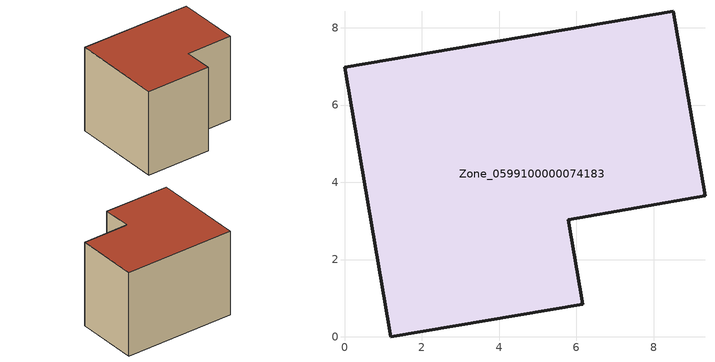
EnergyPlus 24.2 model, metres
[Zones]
Zone_0599100000074183
 floor ground (C_G): 0,6.98 8.5,8.43 9.33,3.65 5.79,3.03 6.17,0.85 1.2,0 z0
 wall outside (C_F): 1.2,0 6.17,0.85 5.79,3.03 9.33,3.65 8.5,8.43 0,6.98 1.2,0 z0:6.64
 roof outside (C_R): 8.5,8.43 0,6.98 1.2,0 6.17,0.85 5.79,3.03 9.33,3.65 z6.64
[BUILDING]
Pand.0599100000074183: North Axis=0; Terrain=City; Loads Convergence Tolerance Value=0.04; Temperature Convergence Tolerance Value=0.4; Solar Distribution=FullExterior; Maximum Number of Warmup Days=25; Minimum Number of Warmup Days=1
[Site:Location]
Rotterdam.The.Hague.AP_ZH_NLD Design_Conditions: Latitude=51.96; Longitude=4.45; Time Zone=1; Elevation=-4.5
[SITE:GROUNDTEMPERATURE:BUILDINGSURFACE]
18, 18, 18, 18, 18, 18, 18, 18, 18, 18, 18, 18
[MATERIAL] Thermal Absorptance=0.9; Solar Absorptance=0.7; Visible Absorptance=0.7
Name | Roughness | Thickness | Conductivity | Density | Specific Heat
G.TC.1946 | MediumSmooth | 0.15 | 1 | 540 | 1210
F.TC.1946 | Rough | 0.3 | 0.857143 | 1920 | 840
R.TC.1946 | MediumRough | 0.2 | 0.909091 | 1500 | 1000
[CONSTRUCTION]
C_G: G.TC.1946
C_F: F.TC.1946
C_R: R.TC.1946
[ZONE]
Zone_0599100000074183: Type=1; Multiplier=1; Ceiling Height=Autocalculate; Volume=Autocalculate; Floor Area=autocalculate; Part of Total Floor Area=Yes
[ZONEINFILTRATION:DESIGNFLOWRATE]
Infil_Zone_0599100000074183: Zone or ZoneList or Space or SpaceList=Zone_0599100000074183; Schedule=AlwaysOn; Design Flow Rate Calculation Method=Flow/Area; Flow Rate per Floor Area=0.003; Constant Term Coefficient=1; Temperature Term Coefficient=0; Velocity Term Coefficient=0; Velocity Squared Term Coefficient=0
[HVACTEMPLATE:ZONE:IDEALLOADSAIRSYSTEM]
Zone_0599100000074183: Maximum Heating Supply Air Temperature=50; Minimum Cooling Supply Air Temperature=13; Maximum Heating Supply Air Humidity Ratio=0.0156; Minimum Cooling Supply Air Humidity Ratio=0.0077; Heating Limit=NoLimit; Cooling Limit=NoLimit; Dehumidification Control Type=ConstantSensibleHeatRatio; Cooling Sensible Heat Ratio=0.7; Dehumidification Setpoint=60; Humidification Control Type=None; Humidification Setpoint=30; Outdoor Air Method=None; Outdoor Air Flow Rate per Person=0.00944; Outdoor Air Flow Rate per Zone Floor Area=0; Outdoor Air Flow Rate per Zone=0; Demand Controlled Ventilation Type=None; Outdoor Air Economizer Type=NoEconomizer; Heat Recovery Type=None; Sensible Heat Recovery Effectiveness=0.7; Latent Heat Recovery Effectiveness=0.65
[ZONECONTROL:THERMOSTAT]
ThermostatControl_Zone_0599100000074183: Zone or ZoneList=Zone_0599100000074183; Control Type Schedule=DualSetpointControlType; Control 1=Thermostat_Zone_0599100000074183; Temperature Difference Between Cutout And Setpoint=0
[THERMOSTATSETPOINT:DUALSETPOINT]
Thermostat_Zone_0599100000074183: Heating Setpoint Temperature Schedule=HeatingSetpoint_Zone_0599100000074183; Cooling Setpoint Temperature Schedule=CoolingSetpoint_Zone_0599100000074183
[SCHEDULE:COMPACT]
HeatingSetpoint_Zone_0599100000074183: Through: 12/31, For: AllDays, Until: 24:00, 21
CoolingSetpoint_Zone_0599100000074183: Through: 12/31, For: AllDays, Until: 24:00, 24
DualSetpointControlType: Through: 12/31, For: AllDays, Until: 24:00, 4
AlwaysOn: Through: 12/31, For: AllDays, Until: 24:00, 1
